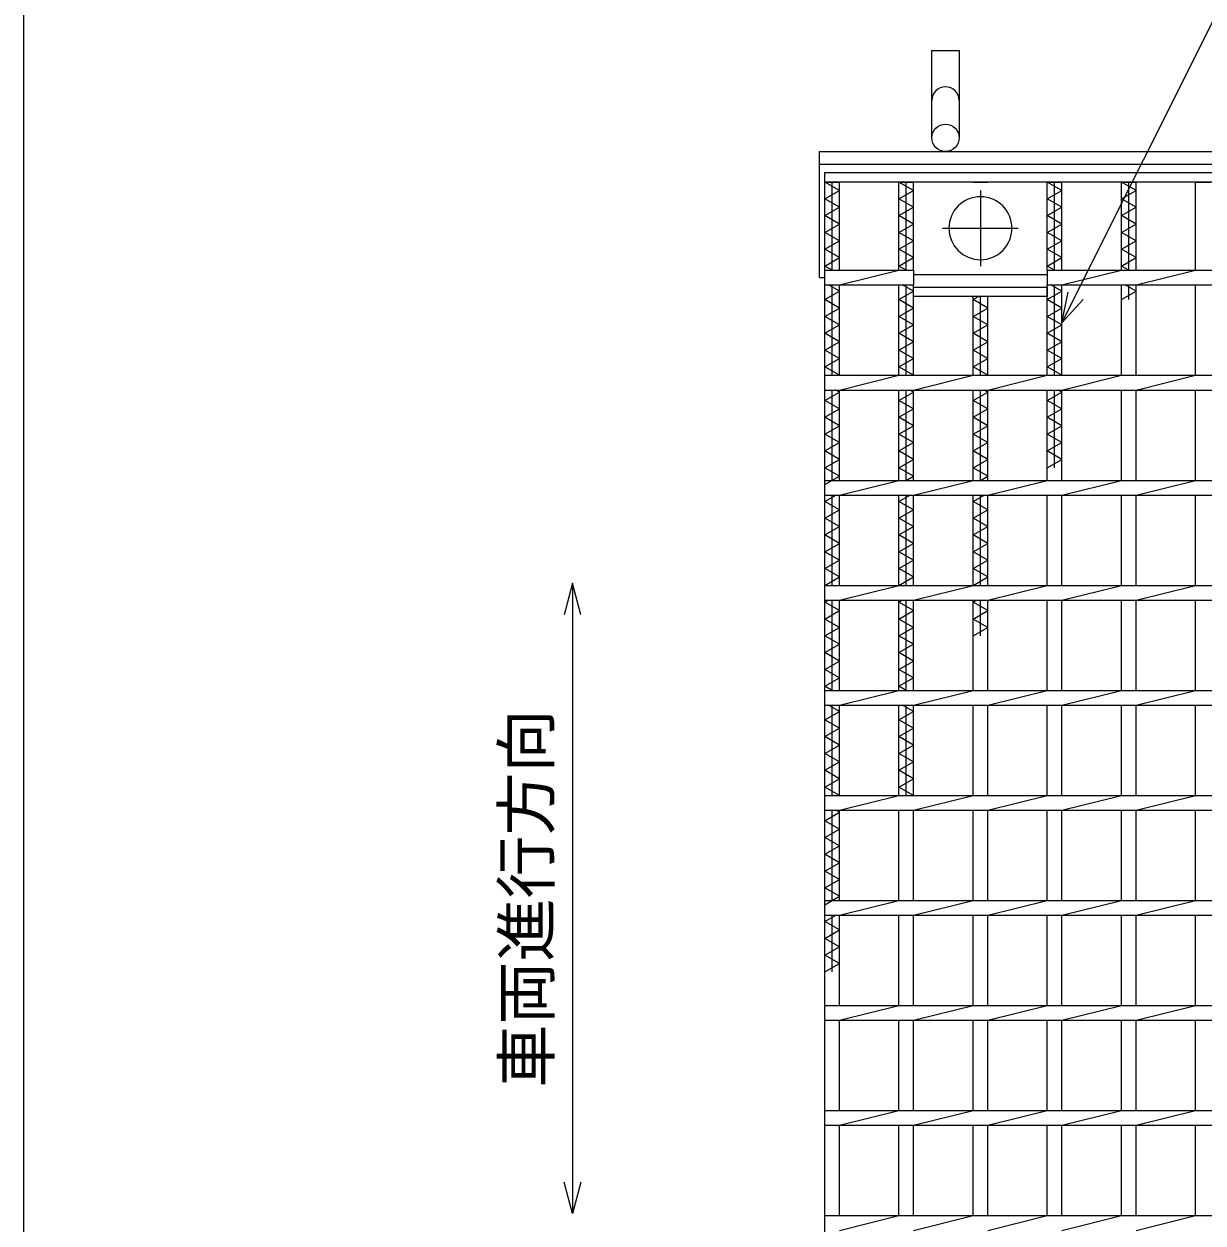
# Model space of a CAD drawing. Units: millimetres, scale not verified. Extents: x -1820 to 1731, y -1282 to 1054.
# Drawn here: x -1729 to -1168, y -1 to 570 of the extents above; entities that cross this region are included whole.
import ezdxf
from ezdxf.enums import TextEntityAlignment as Align

# ---------------------------------------------------------------- set-up
doc = ezdxf.new("R2010")
doc.units = ezdxf.units.MM
doc.header["$LTSCALE"] = 10
doc.linetypes.add('CHAIN', pattern=[18.5, 12, -1.5, 3.5, -1.5])
for name, color, linetype, lineweight in [('0_2', 150, 'Continuous', 25), ('16', 3, 'Continuous', 25), ('19', 6, 'Continuous', 25), ('22', 4, 'Continuous', 25)]:
    doc.layers.add(name, color=color, linetype=linetype, lineweight=lineweight)
doc.styles.add('ベクトル', font='')
doc.styles.get('ベクトル').set_extended_font_data('ベクトル')

msp = doc.modelspace()

# ---------------------------------------------------------------- linework, layer by layer
at = {"layer": '0_2'}
msp.add_line((-1729, -1146.5), (-1729, 1053.5), dxfattribs=at)
at = {"layer": '16'}
for p, q in [((-1348, 499), (-353, 499)), ((-1348, 494.5), (-1348, 499)), ((-353, 494.5), (-1348, 494.5)), ((-1348, -196.5), (-1348, 494.5)), ((-1348, 494.5), (-1341, 494.5)), ((-1341, 490.5), (-1348, 494.5)), ((-1344.5, 452.5), (-1344.5, 494.5)), ((-1341, 452.5), (-1341, 494.5)), ((-1312.7, 452.5), (-1312.7, 494.5)), ((-1312.7, 494.5), (-1305.7, 494.5)), ((-1305.7, 490.5), (-1312.7, 494.5)), ((-1309.2, 452.5), (-1309.2, 494.5)), ((-1305.7, 452.5), (-1305.7, 494.5)), ((-1277.4, 494.5), (-1270.4, 494.5)), ((-1242.1, 452.5), (-1242.1, 494.5)), ((-1242.1, 494.5), (-1235.1, 494.5)), ((-1235.1, 490.5), (-1242.1, 494.5)), ((-1238.6, 452.5), (-1238.6, 494.5)), ((-1235.1, 452.5), (-1235.1, 494.5)), ((-1206.8, 452.5), (-1206.8, 494.5)), ((-1206.8, 494.5), (-1199.8, 494.5)), ((-1199.8, 490.5), (-1206.8, 494.5)), ((-1203.3, 452.5), (-1203.3, 494.5)), ((-1199.8, 452.5), (-1199.8, 494.5)), ((-1171.5, 452.5), (-1171.5, 494.5)), ((-1171.5, 494.5), (-1164.5, 494.5)), ((-1348, 486.5), (-1341, 490.5)), ((-1341, 482.5), (-1348, 486.5)), ((-1312.7, 486.5), (-1305.7, 490.5)), ((-1305.7, 482.5), (-1312.7, 486.5)), ((-1242.1, 486.5), (-1235.1, 490.5)), ((-1235.1, 482.5), (-1242.1, 486.5)), ((-1206.8, 486.5), (-1199.8, 490.5)), ((-1199.8, 482.5), (-1206.8, 486.5)), ((-1348, 478.5), (-1341, 482.5)), ((-1312.7, 478.5), (-1305.7, 482.5)), ((-1242.1, 478.5), (-1235.1, 482.5)), ((-1206.8, 478.5), (-1199.8, 482.5)), ((-1341, 474.5), (-1348, 478.5)), ((-1348, 470.5), (-1341, 474.5)), ((-1305.7, 474.5), (-1312.7, 478.5)), ((-1312.7, 470.5), (-1305.7, 474.5)), ((-1235.1, 474.5), (-1242.1, 478.5)), ((-1242.1, 470.5), (-1235.1, 474.5)), ((-1199.8, 474.5), (-1206.8, 478.5)), ((-1206.8, 470.5), (-1199.8, 474.5)), ((-1341, 466.5), (-1348, 470.5)), ((-1305.7, 466.5), (-1312.7, 470.5)), ((-1235.1, 466.5), (-1242.1, 470.5)), ((-1199.8, 466.5), (-1206.8, 470.5)), ((-1348, 462.5), (-1341, 466.5)), ((-1341, 458.5), (-1348, 462.5)), ((-1312.7, 462.5), (-1305.7, 466.5)), ((-1305.7, 458.5), (-1312.7, 462.5)), ((-1242.1, 462.5), (-1235.1, 466.5)), ((-1235.1, 458.5), (-1242.1, 462.5)), ((-1206.8, 462.5), (-1199.8, 466.5)), ((-1199.8, 458.5), (-1206.8, 462.5)), ((-1348, 454.5), (-1341, 458.5)), ((-1312.7, 454.5), (-1305.7, 458.5)), ((-1242.1, 454.5), (-1235.1, 458.5)), ((-1206.8, 454.5), (-1199.8, 458.5)), ((-1344.5, 452.5), (-1348, 454.5)), ((-1348, 452.5), (-1305.7, 452.5)), ((-1348, 445.5), (-1348, 452.5)), ((-1341, 445.5), (-1312.7, 452.5)), ((-1309.2, 452.5), (-1312.7, 454.5)), ((-1305.7, 452.5), (-1305.7, 445.5)), ((-1238.6, 452.5), (-1242.1, 454.5)), ((-1242.1, 452.5), (-458.5, 452.5)), ((-1242.1, 452.5), (-1242.1, 445.5)), ((-1235.1, 445.5), (-1206.8, 452.5)), ((-1203.3, 452.5), (-1206.8, 454.5)), ((-1199.8, 445.5), (-1171.5, 452.5)), ((-1348, 445.5), (-1305.7, 445.5)), ((-1341, 442.5), (-1346.25, 445.5)), ((-1344.5, 402.5), (-1344.5, 445.5)), ((-1341, 402.5), (-1341, 445.5)), ((-1312.7, 402.5), (-1312.7, 445.5)), ((-1305.7, 442.5), (-1310.95, 445.5)), ((-1309.2, 402.5), (-1309.2, 445.5)), ((-1305.7, 450.5), (-1242.1, 450.5)), ((-1305.7, 402.5), (-1305.7, 445.5)), ((-1242.1, 445.5), (-458.5, 445.5)), ((-1242.1, 402.5), (-1242.1, 445.5)), ((-1235.1, 442.5), (-1240.35, 445.5)), ((-1238.6, 402.5), (-1238.6, 445.5)), ((-1235.1, 402.5), (-1235.1, 445.5)), ((-1206.8, 402.5), (-1206.8, 445.5)), ((-1199.8, 442.5), (-1205.05, 445.5)), ((-1203.3, 438.5), (-1203.3, 445.5)), ((-1199.8, 402.5), (-1199.8, 445.5)), ((-1171.5, 402.5), (-1171.5, 445.5)), ((-1348, 438.5), (-1341, 442.5)), ((-1312.7, 438.5), (-1305.7, 442.5)), ((-1305.7, 444.5), (-1242.1, 444.5)), ((-1305.7, 440), (-1305.7, 444.5)), ((-1242.1, 440), (-1305.7, 440)), ((-1277.4, 402.5), (-1277.4, 440)), ((-1277.4, 438.5), (-1274.78, 440)), ((-1273.9, 402.5), (-1273.9, 440)), ((-1270.4, 402.5), (-1270.4, 440)), ((-1242.1, 444.5), (-1242.1, 440)), ((-1242.1, 438.5), (-1235.1, 442.5)), ((-1206.8, 438.5), (-1199.8, 442.5)), ((-1341, 434.5), (-1348, 438.5)), ((-1348, 430.5), (-1341, 434.5)), ((-1305.7, 434.5), (-1312.7, 438.5)), ((-1312.7, 430.5), (-1305.7, 434.5)), ((-1270.4, 434.5), (-1277.4, 438.5)), ((-1277.4, 430.5), (-1270.4, 434.5)), ((-1235.1, 434.5), (-1242.1, 438.5)), ((-1242.1, 430.5), (-1235.1, 434.5)), ((-1341, 426.5), (-1348, 430.5)), ((-1305.7, 426.5), (-1312.7, 430.5)), ((-1270.4, 426.5), (-1277.4, 430.5)), ((-1235.1, 426.5), (-1242.1, 430.5)), ((-1348, 422.5), (-1341, 426.5)), ((-1341, 418.5), (-1348, 422.5)), ((-1312.7, 422.5), (-1305.7, 426.5)), ((-1305.7, 418.5), (-1312.7, 422.5)), ((-1277.4, 422.5), (-1270.4, 426.5)), ((-1270.4, 418.5), (-1277.4, 422.5)), ((-1242.1, 422.5), (-1235.1, 426.5)), ((-1235.1, 418.5), (-1242.1, 422.5)), ((-1348, 414.5), (-1341, 418.5)), ((-1312.7, 414.5), (-1305.7, 418.5)), ((-1277.4, 414.5), (-1270.4, 418.5)), ((-1242.1, 414.5), (-1235.1, 418.5)), ((-1341, 410.5), (-1348, 414.5)), ((-1305.7, 410.5), (-1312.7, 414.5)), ((-1270.4, 410.5), (-1277.4, 414.5)), ((-1235.1, 410.5), (-1242.1, 414.5)), ((-1348, 406.5), (-1341, 410.5)), ((-1341, 402.5), (-1348, 406.5)), ((-1312.7, 406.5), (-1305.7, 410.5)), ((-1305.7, 402.5), (-1312.7, 406.5)), ((-1277.4, 406.5), (-1270.4, 410.5)), ((-1270.4, 402.5), (-1277.4, 406.5)), ((-1242.1, 406.5), (-1235.1, 410.5)), ((-1235.1, 402.5), (-1242.1, 406.5)), ((-1348, 402.5), (-353, 402.5)), ((-1348, 395.5), (-1348, 402.5)), ((-1341, 395.5), (-1312.7, 402.5)), ((-1305.7, 395.5), (-1277.4, 402.5)), ((-1270.4, 395.5), (-1242.1, 402.5)), ((-1235.1, 395.5), (-1206.8, 402.5)), ((-1199.8, 395.5), (-1171.5, 402.5)), ((-1348, 395.5), (-353, 395.5)), ((-1348, 390.5), (-1341, 394.5)), ((-1344.5, 352.5), (-1344.5, 395.5)), ((-1341, 394.5), (-1342.75, 395.5)), ((-1341, 352.5), (-1341, 395.5)), ((-1312.7, 352.5), (-1312.7, 395.5)), ((-1312.7, 390.5), (-1305.7, 394.5)), ((-1309.2, 352.5), (-1309.2, 395.5)), ((-1305.7, 394.5), (-1307.45, 395.5)), ((-1305.7, 352.5), (-1305.7, 395.5)), ((-1277.4, 352.5), (-1277.4, 395.5)), ((-1277.4, 390.5), (-1270.4, 394.5)), ((-1273.9, 352.5), (-1273.9, 395.5)), ((-1270.4, 394.5), (-1272.15, 395.5)), ((-1270.4, 352.5), (-1270.4, 395.5)), ((-1242.1, 352.5), (-1242.1, 395.5)), ((-1242.1, 390.5), (-1235.1, 394.5)), ((-1238.6, 358.5), (-1238.6, 395.5)), ((-1235.1, 394.5), (-1236.85, 395.5)), ((-1235.1, 352.5), (-1235.1, 395.5)), ((-1206.8, 352.5), (-1206.8, 395.5)), ((-1199.8, 352.5), (-1199.8, 395.5)), ((-1171.5, 352.5), (-1171.5, 395.5)), ((-1341, 386.5), (-1348, 390.5)), ((-1305.7, 386.5), (-1312.7, 390.5)), ((-1270.4, 386.5), (-1277.4, 390.5)), ((-1235.1, 386.5), (-1242.1, 390.5)), ((-1348, 382.5), (-1341, 386.5)), ((-1341, 378.5), (-1348, 382.5)), ((-1312.7, 382.5), (-1305.7, 386.5)), ((-1305.7, 378.5), (-1312.7, 382.5)), ((-1277.4, 382.5), (-1270.4, 386.5)), ((-1270.4, 378.5), (-1277.4, 382.5)), ((-1242.1, 382.5), (-1235.1, 386.5)), ((-1235.1, 378.5), (-1242.1, 382.5)), ((-1348, 374.5), (-1341, 378.5)), ((-1312.7, 374.5), (-1305.7, 378.5)), ((-1277.4, 374.5), (-1270.4, 378.5)), ((-1242.1, 374.5), (-1235.1, 378.5)), ((-1341, 370.5), (-1348, 374.5)), ((-1305.7, 370.5), (-1312.7, 374.5)), ((-1270.4, 370.5), (-1277.4, 374.5)), ((-1235.1, 370.5), (-1242.1, 374.5)), ((-1348, 366.5), (-1341, 370.5)), ((-1341, 362.5), (-1348, 366.5)), ((-1312.7, 366.5), (-1305.7, 370.5)), ((-1305.7, 362.5), (-1312.7, 366.5)), ((-1277.4, 366.5), (-1270.4, 370.5)), ((-1270.4, 362.5), (-1277.4, 366.5)), ((-1242.1, 366.5), (-1235.1, 370.5)), ((-1235.1, 362.5), (-1242.1, 366.5)), ((-1348, 358.5), (-1341, 362.5)), ((-1312.7, 358.5), (-1305.7, 362.5)), ((-1277.4, 358.5), (-1270.4, 362.5)), ((-1242.1, 358.5), (-1235.1, 362.5)), ((-1341, 354.5), (-1348, 358.5)), ((-1348, 350.5), (-1341, 354.5)), ((-1305.7, 354.5), (-1312.7, 358.5)), ((-1309.2, 352.5), (-1305.7, 354.5)), ((-1270.4, 354.5), (-1277.4, 358.5)), ((-1273.9, 352.5), (-1270.4, 354.5)), ((-1348, 352.5), (-353, 352.5)), ((-1348, 345.5), (-1348, 352.5)), ((-1341, 345.5), (-1312.7, 352.5)), ((-1305.7, 345.5), (-1277.4, 352.5)), ((-1270.4, 345.5), (-1242.1, 352.5)), ((-1235.1, 345.5), (-1206.8, 352.5)), ((-1199.8, 345.5), (-1171.5, 352.5)), ((-1348, 345.5), (-353, 345.5)), ((-1348, 342.5), (-1342.75, 345.5)), ((-1341, 338.5), (-1348, 342.5)), ((-1344.5, 302.5), (-1344.5, 345.5)), ((-1341, 302.5), (-1341, 345.5)), ((-1312.7, 302.5), (-1312.7, 345.5)), ((-1312.7, 342.5), (-1307.45, 345.5)), ((-1305.7, 338.5), (-1312.7, 342.5)), ((-1309.2, 302.5), (-1309.2, 345.5)), ((-1305.7, 302.5), (-1305.7, 345.5)), ((-1277.4, 302.5), (-1277.4, 345.5)), ((-1277.4, 342.5), (-1272.15, 345.5)), ((-1270.4, 338.5), (-1277.4, 342.5)), ((-1273.9, 302.5), (-1273.9, 345.5)), ((-1270.4, 302.5), (-1270.4, 345.5)), ((-1242.1, 302.5), (-1242.1, 345.5)), ((-1235.1, 302.5), (-1235.1, 345.5)), ((-1206.8, 302.5), (-1206.8, 345.5)), ((-1199.8, 302.5), (-1199.8, 345.5)), ((-1171.5, 302.5), (-1171.5, 345.5)), ((-1348, 334.5), (-1341, 338.5)), ((-1312.7, 334.5), (-1305.7, 338.5)), ((-1277.4, 334.5), (-1270.4, 338.5)), ((-1341, 330.5), (-1348, 334.5)), ((-1305.7, 330.5), (-1312.7, 334.5)), ((-1270.4, 330.5), (-1277.4, 334.5)), ((-1348, 326.5), (-1341, 330.5)), ((-1341, 322.5), (-1348, 326.5)), ((-1312.7, 326.5), (-1305.7, 330.5)), ((-1305.7, 322.5), (-1312.7, 326.5)), ((-1277.4, 326.5), (-1270.4, 330.5)), ((-1270.4, 322.5), (-1277.4, 326.5)), ((-1348, 318.5), (-1341, 322.5)), ((-1312.7, 318.5), (-1305.7, 322.5)), ((-1277.4, 318.5), (-1270.4, 322.5)), ((-1341, 314.5), (-1348, 318.5)), ((-1348, 310.5), (-1341, 314.5)), ((-1305.7, 314.5), (-1312.7, 318.5)), ((-1312.7, 310.5), (-1305.7, 314.5)), ((-1270.4, 314.5), (-1277.4, 318.5)), ((-1277.4, 310.5), (-1270.4, 314.5)), ((-1341, 306.5), (-1348, 310.5)), ((-1305.7, 306.5), (-1312.7, 310.5)), ((-1270.4, 306.5), (-1277.4, 310.5)), ((-1348, 302.5), (-1341, 306.5)), ((-1348, 302.5), (-353, 302.5)), ((-1348, 295.5), (-1348, 302.5)), ((-1341, 295.5), (-1312.7, 302.5)), ((-1312.7, 302.5), (-1305.7, 306.5)), ((-1305.7, 295.5), (-1277.4, 302.5)), ((-1277.4, 302.5), (-1270.4, 306.5)), ((-1270.4, 295.5), (-1242.1, 302.5)), ((-1235.1, 295.5), (-1206.8, 302.5)), ((-1199.8, 295.5), (-1171.5, 302.5)), ((-1348, 295.5), (-353, 295.5)), ((-1348, 294.5), (-1346.25, 295.5)), ((-1341, 290.5), (-1348, 294.5)), ((-1344.5, 252.5), (-1344.5, 295.5)), ((-1341, 252.5), (-1341, 295.5)), ((-1312.7, 252.5), (-1312.7, 295.5)), ((-1312.7, 294.5), (-1310.95, 295.5)), ((-1305.7, 290.5), (-1312.7, 294.5)), ((-1309.2, 252.5), (-1309.2, 295.5)), ((-1305.7, 252.5), (-1305.7, 295.5)), ((-1277.4, 252.5), (-1277.4, 295.5)), ((-1277.4, 294.5), (-1275.65, 295.5)), ((-1270.4, 290.5), (-1277.4, 294.5)), ((-1273.9, 278.5), (-1273.9, 295.5)), ((-1270.4, 252.5), (-1270.4, 295.5)), ((-1242.1, 252.5), (-1242.1, 295.5)), ((-1235.1, 252.5), (-1235.1, 295.5)), ((-1206.8, 252.5), (-1206.8, 295.5)), ((-1199.8, 252.5), (-1199.8, 295.5)), ((-1171.5, 252.5), (-1171.5, 295.5)), ((-1348, 286.5), (-1341, 290.5)), ((-1341, 282.5), (-1348, 286.5)), ((-1312.7, 286.5), (-1305.7, 290.5)), ((-1305.7, 282.5), (-1312.7, 286.5)), ((-1277.4, 286.5), (-1270.4, 290.5)), ((-1270.4, 282.5), (-1277.4, 286.5)), ((-1348, 278.5), (-1341, 282.5)), ((-1312.7, 278.5), (-1305.7, 282.5)), ((-1277.4, 278.5), (-1270.4, 282.5)), ((-1341, 274.5), (-1348, 278.5)), ((-1348, 270.5), (-1341, 274.5)), ((-1305.7, 274.5), (-1312.7, 278.5)), ((-1312.7, 270.5), (-1305.7, 274.5)), ((-1341, 266.5), (-1348, 270.5)), ((-1305.7, 266.5), (-1312.7, 270.5)), ((-1348, 262.5), (-1341, 266.5)), ((-1312.7, 262.5), (-1305.7, 266.5)), ((-1341, 258.5), (-1348, 262.5)), ((-1348, 254.5), (-1341, 258.5)), ((-1305.7, 258.5), (-1312.7, 262.5)), ((-1312.7, 254.5), (-1305.7, 258.5)), ((-1344.5, 252.5), (-1348, 254.5)), ((-1348, 252.5), (-353, 252.5)), ((-1348, 245.5), (-1348, 252.5)), ((-1341, 245.5), (-1312.7, 252.5)), ((-1309.2, 252.5), (-1312.7, 254.5)), ((-1305.7, 245.5), (-1277.4, 252.5)), ((-1270.4, 245.5), (-1242.1, 252.5)), ((-1235.1, 245.5), (-1206.8, 252.5)), ((-1199.8, 245.5), (-1171.5, 252.5)), ((-1348, 245.5), (-353, 245.5)), ((-1341, 242.5), (-1346.25, 245.5)), ((-1344.5, 202.5), (-1344.5, 245.5)), ((-1341, 202.5), (-1341, 245.5)), ((-1312.7, 202.5), (-1312.7, 245.5)), ((-1305.7, 242.5), (-1310.95, 245.5)), ((-1309.2, 202.5), (-1309.2, 245.5)), ((-1305.7, 202.5), (-1305.7, 245.5)), ((-1277.4, 202.5), (-1277.4, 245.5)), ((-1270.4, 202.5), (-1270.4, 245.5)), ((-1242.1, 202.5), (-1242.1, 245.5)), ((-1235.1, 202.5), (-1235.1, 245.5)), ((-1206.8, 202.5), (-1206.8, 245.5)), ((-1199.8, 202.5), (-1199.8, 245.5)), ((-1171.5, 202.5), (-1171.5, 245.5)), ((-1348, 238.5), (-1341, 242.5)), ((-1312.7, 238.5), (-1305.7, 242.5)), ((-1341, 234.5), (-1348, 238.5)), ((-1348, 230.5), (-1341, 234.5)), ((-1305.7, 234.5), (-1312.7, 238.5)), ((-1312.7, 230.5), (-1305.7, 234.5)), ((-1341, 226.5), (-1348, 230.5)), ((-1305.7, 226.5), (-1312.7, 230.5)), ((-1348, 222.5), (-1341, 226.5)), ((-1312.7, 222.5), (-1305.7, 226.5)), ((-1341, 218.5), (-1348, 222.5)), ((-1348, 214.5), (-1341, 218.5)), ((-1305.7, 218.5), (-1312.7, 222.5)), ((-1312.7, 214.5), (-1305.7, 218.5)), ((-1341, 210.5), (-1348, 214.5)), ((-1305.7, 210.5), (-1312.7, 214.5)), ((-1348, 206.5), (-1341, 210.5)), ((-1341, 202.5), (-1348, 206.5)), ((-1312.7, 206.5), (-1305.7, 210.5)), ((-1305.7, 202.5), (-1312.7, 206.5)), ((-1348, 202.5), (-353, 202.5)), ((-1348, 195.5), (-1348, 202.5)), ((-1341, 195.5), (-1312.7, 202.5)), ((-1305.7, 195.5), (-1277.4, 202.5)), ((-1270.4, 195.5), (-1242.1, 202.5)), ((-1235.1, 195.5), (-1206.8, 202.5)), ((-1199.8, 195.5), (-1171.5, 202.5)), ((-1348, 195.5), (-353, 195.5)), ((-1348, 190.5), (-1341, 194.5)), ((-1344.5, 152.5), (-1344.5, 195.5)), ((-1341, 194.5), (-1342.75, 195.5)), ((-1341, 152.5), (-1341, 195.5)), ((-1312.7, 152.5), (-1312.7, 195.5)), ((-1305.7, 152.5), (-1305.7, 195.5)), ((-1277.4, 152.5), (-1277.4, 195.5)), ((-1270.4, 152.5), (-1270.4, 195.5)), ((-1242.1, 152.5), (-1242.1, 195.5)), ((-1235.1, 152.5), (-1235.1, 195.5)), ((-1206.8, 152.5), (-1206.8, 195.5)), ((-1199.8, 152.5), (-1199.8, 195.5)), ((-1171.5, 152.5), (-1171.5, 195.5)), ((-1341, 186.5), (-1348, 190.5)), ((-1348, 182.5), (-1341, 186.5)), ((-1341, 178.5), (-1348, 182.5)), ((-1348, 174.5), (-1341, 178.5)), ((-1341, 170.5), (-1348, 174.5)), ((-1348, 166.5), (-1341, 170.5)), ((-1341, 162.5), (-1348, 166.5)), ((-1348, 158.5), (-1341, 162.5)), ((-1341, 154.5), (-1348, 158.5)), ((-1348, 150.5), (-1341, 154.5)), ((-1348, 152.5), (-353, 152.5)), ((-1348, 145.5), (-1348, 152.5)), ((-1341, 145.5), (-1312.7, 152.5)), ((-1305.7, 145.5), (-1277.4, 152.5)), ((-1270.4, 145.5), (-1242.1, 152.5)), ((-1235.1, 145.5), (-1206.8, 152.5)), ((-1199.8, 145.5), (-1171.5, 152.5)), ((-1348, 145.5), (-353, 145.5)), ((-1348, 142.5), (-1342.75, 145.5)), ((-1344.5, 118.5), (-1344.5, 145.5)), ((-1341, 102.5), (-1341, 145.5)), ((-1312.7, 102.5), (-1312.7, 145.5)), ((-1305.7, 102.5), (-1305.7, 145.5)), ((-1277.4, 102.5), (-1277.4, 145.5)), ((-1270.4, 102.5), (-1270.4, 145.5)), ((-1242.1, 102.5), (-1242.1, 145.5)), ((-1235.1, 102.5), (-1235.1, 145.5)), ((-1206.8, 102.5), (-1206.8, 145.5)), ((-1199.8, 102.5), (-1199.8, 145.5)), ((-1171.5, 102.5), (-1171.5, 145.5)), ((-1341, 138.5), (-1348, 142.5)), ((-1348, 134.5), (-1341, 138.5)), ((-1341, 130.5), (-1348, 134.5)), ((-1348, 126.5), (-1341, 130.5)), ((-1341, 122.5), (-1348, 126.5)), ((-1348, 118.5), (-1341, 122.5)), ((-1348, 102.5), (-353, 102.5)), ((-1348, 95.5), (-1348, 102.5)), ((-1341, 95.5), (-1312.7, 102.5)), ((-1305.7, 95.5), (-1277.4, 102.5)), ((-1270.4, 95.5), (-1242.1, 102.5)), ((-1235.1, 95.5), (-1206.8, 102.5)), ((-1199.8, 95.5), (-1171.5, 102.5)), ((-1348, 95.5), (-353, 95.5)), ((-1341, 52.5), (-1341, 95.5)), ((-1312.7, 52.5), (-1312.7, 95.5)), ((-1305.7, 52.5), (-1305.7, 95.5)), ((-1277.4, 52.5), (-1277.4, 95.5)), ((-1270.4, 52.5), (-1270.4, 95.5)), ((-1242.1, 52.5), (-1242.1, 95.5)), ((-1235.1, 52.5), (-1235.1, 95.5)), ((-1206.8, 52.5), (-1206.8, 95.5)), ((-1199.8, 52.5), (-1199.8, 95.5)), ((-1171.5, 52.5), (-1171.5, 95.5)), ((-1348, 52.5), (-353, 52.5)), ((-1348, 45.5), (-1348, 52.5)), ((-1341, 45.5), (-1312.7, 52.5)), ((-1305.7, 45.5), (-1277.4, 52.5)), ((-1270.4, 45.5), (-1242.1, 52.5)), ((-1235.1, 45.5), (-1206.8, 52.5)), ((-1199.8, 45.5), (-1171.5, 52.5)), ((-1348, 45.5), (-353, 45.5)), ((-1341, 2.5), (-1341, 45.5)), ((-1312.7, 2.5), (-1312.7, 45.5)), ((-1305.7, 2.5), (-1305.7, 45.5)), ((-1277.4, 2.5), (-1277.4, 45.5)), ((-1270.4, 2.5), (-1270.4, 45.5)), ((-1242.1, 2.5), (-1242.1, 45.5)), ((-1235.1, 2.5), (-1235.1, 45.5)), ((-1206.8, 2.5), (-1206.8, 45.5)), ((-1199.8, 2.5), (-1199.8, 45.5)), ((-1171.5, 2.5), (-1171.5, 45.5)), ((-1348, 2.5), (-353, 2.5)), ((-1348, -4.5), (-1348, 2.5)), ((-1341, -4.5), (-1312.7, 2.5)), ((-1305.7, -4.5), (-1277.4, 2.5)), ((-1270.4, -4.5), (-1242.1, 2.5)), ((-1235.1, -4.5), (-1206.8, 2.5)), ((-1199.8, -4.5), (-1171.5, 2.5))]:
    msp.add_line(p, q, dxfattribs=at)
at = {"layer": '16', "linetype": 'CHAIN'}
for p, q in [((-1273.9, 490.5), (-1273.9, 454.5)), ((-1291.9, 472.5), (-1255.9, 472.5))]:
    msp.add_line(p, q, dxfattribs=at)
at = {"layer": '16'}
for start, end in [(90, 270), (270, 90)]:
    msp.add_arc((-1273.9, 472.5), 15, start, end, dxfattribs=at)
at = {"layer": '19'}
for p, q in [((-1297, 515.5), (-1297, 557.12)), ((-1297, 557.12), (-1284, 557.12)), ((-1284, 557.12), (-1284, 515.5)), ((-1350.5, 509), (-350.5, 509)), ((-1350.5, 449), (-1350.5, 509)), ((-1350.5, 503), (-350.5, 503)), ((-1350.5, 449), (-1348, 449))]:
    msp.add_line(p, q, dxfattribs=at)
msp.add_circle((-1290.5, 515.5), 6.5, dxfattribs=at)
msp.add_arc((-1290.5, 533.34), 6.5, 0, 180, dxfattribs=at)
at = {"layer": '22'}
for p, q in [((-1235.1, 427.5), (-1053.35, 791)), ((-1235.1, 427.5), (-1232.1, 442.1)), ((-1235.1, 427.5), (-1225.1, 438.5)), ((-1468, 303.5), (-1472, 288.5)), ((-1464, 288.5), (-1468, 303.5)), ((-1468, 303.5), (-1468, 3.5)), ((-1468, 3.5), (-1472, 18.5)), ((-1464, 18.5), (-1468, 3.5))]:
    msp.add_line(p, q, dxfattribs=at)

# ---------------------------------------------------------------- texts
at = {"layer": '22', "color": 2, "style": 'ベクトル'}
msp.add_text('車両進行方向', height=21.99, rotation=90, dxfattribs=at).set_placement((-1490, 63.5), align=Align.MIDDLE_LEFT)

doc.saveas('drawing.dxf')
